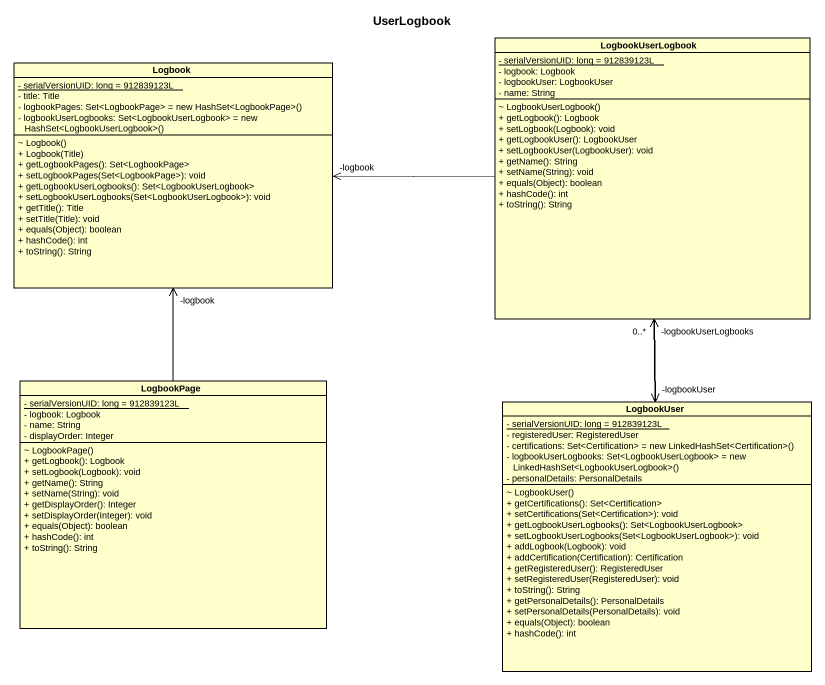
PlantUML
@startuml
title UserLogbook
hide circle
hide empty members
skinparam classAttributeIconSize 0
class Logbook {
  {static} - serialVersionUID: long = 912839123L
  - title: Title
  {field} - logbookPages: Set<LogbookPage> = new HashSet<LogbookPage>()
  {field} - logbookUserLogbooks: Set<LogbookUserLogbook> = new HashSet<LogbookUserLogbook>()
  ~ Logbook()
  + Logbook(Title)
  + getLogbookPages(): Set<LogbookPage>
  + setLogbookPages(Set<LogbookPage>): void
  + getLogbookUserLogbooks(): Set<LogbookUserLogbook>
  + setLogbookUserLogbooks(Set<LogbookUserLogbook>): void
  + getTitle(): Title
  + setTitle(Title): void
  + equals(Object): boolean
  + hashCode(): int
  + toString(): String
}
class LogbookUserLogbook {
  {static} - serialVersionUID: long = 912839123L
  - logbook: Logbook
  - logbookUser: LogbookUser
  - name: String
  ~ LogbookUserLogbook()
  + getLogbook(): Logbook
  + setLogbook(Logbook): void
  + getLogbookUser(): LogbookUser
  + setLogbookUser(LogbookUser): void
  + getName(): String
  + setName(String): void
  + equals(Object): boolean
  + hashCode(): int
  + toString(): String
}
class LogbookPage {
  {static} - serialVersionUID: long = 912839123L
  - logbook: Logbook
  - name: String
  - displayOrder: Integer
  ~ LogbookPage()
  + getLogbook(): Logbook
  + setLogbook(Logbook): void
  + getName(): String
  + setName(String): void
  + getDisplayOrder(): Integer
  + setDisplayOrder(Integer): void
  + equals(Object): boolean
  + hashCode(): int
  + toString(): String
}
class LogbookUser {
  {static} - serialVersionUID: long = 912839123L
  - registeredUser: RegisteredUser
  {field} - certifications: Set<Certification> = new LinkedHashSet<Certification>()
  {field} - logbookUserLogbooks: Set<LogbookUserLogbook> = new LinkedHashSet<LogbookUserLogbook>()
  - personalDetails: PersonalDetails
  ~ LogbookUser()
  + getCertifications(): Set<Certification>
  + setCertifications(Set<Certification>): void
  + getLogbookUserLogbooks(): Set<LogbookUserLogbook>
  + setLogbookUserLogbooks(Set<LogbookUserLogbook>): void
  + addLogbook(Logbook): void
  + addCertification(Certification): Certification
  + getRegisteredUser(): RegisteredUser
  + setRegisteredUser(RegisteredUser): void
  + toString(): String
  + getPersonalDetails(): PersonalDetails
  + setPersonalDetails(PersonalDetails): void
  + equals(Object): boolean
  + hashCode(): int
}
LogbookUserLogbook -left-> "-logbook" Logbook
LogbookUserLogbook --> "-logbookUser" LogbookUser
LogbookPage -up-> "-logbook" Logbook
LogbookUser -up-> "-logbookUserLogbooks\n0..*" LogbookUserLogbook
@enduml
